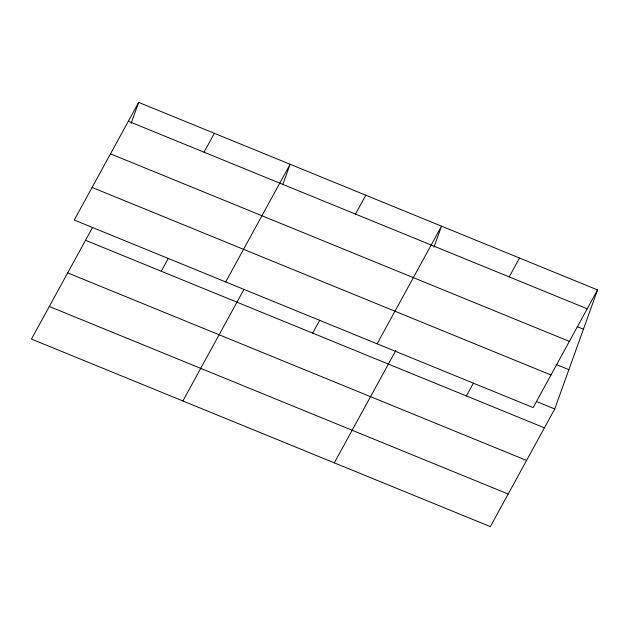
<?xml version="1.0" encoding="UTF-8"?>
<svg xmlns="http://www.w3.org/2000/svg" width="629" height="629" viewBox="0 0 629 629"><rect width="100%" height="100%" fill="white"/><g stroke="black" fill="none" stroke-linecap="round" stroke-linejoin="round"><path stroke-width="0.94" d="M131.115 123.386L138.671 102.378L597.55 289.93L554.747 408.968L490.329 526.622L31.45 339.07L92.581 227.423M282.877 184.368L290.103 164.271L225.685 281.926M433.979 247.173L441.534 226.157L377.117 343.819M138.671 102.378L74.253 220.032L533.133 407.584L597.55 289.93M204.055 152.194L214.387 133.324M161.252 271.233L168.297 258.37M182.882 400.964L244.005 289.309M355.487 214.08L365.819 195.21M312.684 333.126L319.721 320.255M334.313 462.858L395.908 350.345M509.207 276.909L519.538 258.039M466.404 395.948L473.448 383.085M128.34 121.248L587.219 308.792M577.076 326.616L583.421 329.211M110.492 153.846L569.371 341.398M556.17 364.49L568.868 369.679M92.101 187.434L550.98 374.986M536.6 401.554L554.747 408.968M85.536 240.286L544.415 427.838M67.688 272.884L526.567 460.436M49.298 306.472L508.177 494.024"/></g></svg>
